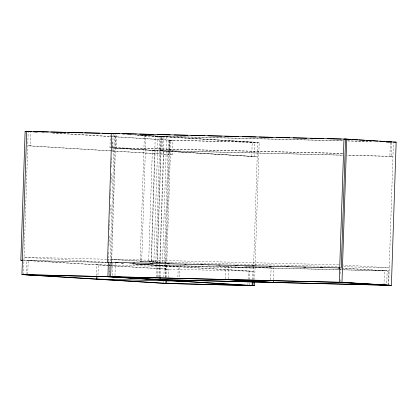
<?xml version="1.0" encoding="UTF-8"?>
<svg xmlns="http://www.w3.org/2000/svg" width="417" height="417" viewBox="0 0 417 417"><rect width="100%" height="100%" fill="white"/><g stroke="black" fill="none" stroke-linecap="round" stroke-linejoin="round"><path stroke-width="0.31" stroke-dasharray="2.08 1.56" d="M23.456 274.683L28.21 131.485M26.198 274.751L26.672 260.427L108.613 265.473M112.887 136.594L172.716 140.279L172.242 154.598L30.472 145.872L30.926 132.199M27.741 274.193L28.194 260.521L107.049 262.449M96.431 275.809L96.801 264.748L179.758 266.833L179.393 277.899M97.865 278.509L98.318 264.842M113.153 134.211L112.699 147.884L257.211 156.677L109.958 147.816L110.432 133.492M108.41 261.657L108.733 251.894M108.952 245.384L109.275 235.621M109.468 229.762L109.791 219.999M109.989 214.14L110.312 204.377M110.505 198.518L110.828 188.755M111.021 182.896L111.349 173.133M111.542 167.274L111.865 157.511M112.058 151.652L112.381 141.889M109.16 276.836L109.614 263.163M109.692 275.434L114.378 134.185M111.151 261.746L115.363 134.795M111.641 262.507L115.895 134.279M112.215 275.486L112.626 263.117M342.644 153.44L116.447 147.91L116.901 134.238M114.956 275.554L115.389 262.533M144.334 136.062L145.851 136.156L141.681 261.902L140.164 261.808L144.334 136.062L161.515 136.536L157.345 262.283L148.671 261.751L152.367 150.323L155.108 150.391L151.413 261.819L148.671 261.751M153.863 261.761L158.033 136.02L155.291 135.952L151.121 261.699L162.531 262.298L166.701 136.552L158.033 136.02M155.828 262.189L159.998 136.442M342.237 155.176L160.451 150.62L160.926 136.296L343.144 140.81M156.557 277.013L161.223 136.416L342.711 140.857M157.345 276.961L157.735 265.243L387.184 270.857L386.71 285.176M161.968 150.709L162.442 136.39M158.867 277.055L159.252 265.337L389.134 270.977L342.096 268.079M159.299 277.081L163.964 136.484L140.008 135.009M160.086 277.029L160.477 265.311L135.358 263.763M163.683 282.721L163.725 281.418M163.855 277.513L164.329 263.195M164.35 262.543L168.411 140.175L257.685 142.359L253.583 266.03M165.153 264.55L165.002 269.106L166.571 269.142L166.722 264.587M165.174 263.898L169.281 140.227L259.202 142.452L254.667 279.14M165.2 282.815L165.241 281.511M165.372 277.607L165.846 263.289M165.872 262.637L169.928 140.268M165.247 282.757L165.294 281.459M165.424 277.55L165.804 265.957L130.041 263.758M172.242 154.598L169.505 154.53L169.98 140.211M166.743 263.935L170.845 140.263L50.452 132.908M166.644 277.524L166.925 269.064M167.988 282.825L168.035 281.522M168.16 277.618L168.442 269.158L111.865 265.676M177.897 277.154L178.241 266.739M225.545 278.91L225.978 265.89M228.287 278.973L228.74 265.306M251.727 156.542L252.202 142.223L135.144 135.014M247.891 285.374L247.979 282.773M248.089 279.515L248.37 271.055M249.413 285.468L249.517 282.215M249.606 279.609L249.887 271.149L129.578 263.742M252.348 279.677L252.624 271.217M253.129 279.698L253.562 266.677M270.701 279.734L271.086 268.016L244.034 266.348M273.443 279.797L273.828 268.084L254.506 266.89M340.126 281.652L340.189 279.703M340.381 273.844L340.533 269.288M383.968 285.108L384.443 270.789L343.217 268.251M390.354 142.562L389.9 156.229L392.934 156.417L347.434 155.306M391.871 142.656L391.417 156.323L347.001 155.181M388.248 284.618L388.701 270.951M388.66 285.296L393.387 142.75M347.476 140.863L372.391 141.525M347.908 140.982L371.959 141.572M342.425 153.378L114.93 147.816L116.447 147.91M30.472 145.872L27.736 145.804L111.626 150.97M109.958 147.816L111.605 147.853M160.451 150.62L342.67 155.129M161.04 150.855L163.782 150.923L160.086 262.35L140.164 261.808M338.729 264.805L111.235 259.244L159.789 262.23L338.536 266.604M106.549 259.249L24.04 257.226L106.627 262.314M107.195 259.265L165.721 262.7M343.738 266.729L389.238 267.844L343.269 265.014M23.936 260.359L107.091 262.397M165.804 265.957L253.515 268.105L216.444 265.822M165.7 269.09L253.411 271.238L131.668 263.768M129.499 134.467L131.522 134.592M138.027 134.988L259.202 142.452M128.134 134.482L131.386 134.681M136.588 135.004L254.943 142.291L254.469 156.61L112.699 147.884M126.69 134.493L131.246 134.774M53.058 132.914L112.241 136.557M42.008 132.392L43.957 132.512M112.277 151.006L169.505 154.53M246.134 266.38L251.931 266.734M169.62 262.939L174.176 263.216M207.989 265.301L209.292 265.379M133.258 263.737L159.685 265.363M121.587 263.236L124.188 263.393M121.123 263.221L124.375 263.424M109.264 265.514L111.214 265.634M22.414 260.271L110.078 265.665M110.458 265.749L166.571 269.142"/><path stroke-width="0.63" d="M22.799 260.349L20.85 260.229L25.124 131.35L114.399 133.534M165.226 283.409L21.939 274.589L26.693 131.391M96.41 276.461L96.327 279.067L179.284 281.152M252.28 281.631L252.149 285.536L107.914 276.627L108.389 262.309L107.523 262.251L111.798 133.377L346.725 139.122L396.15 142.166L391.401 285.364L339.235 282.252L343.983 139.054L351.14 139.497M111.13 262.371L110.656 276.695L159.211 279.682M160.065 277.675L160.003 279.63L114.915 276.852M166.451 283.383L166.56 280.13M254.584 281.741L254.453 285.65L252.937 285.556L253.062 281.647M273.422 280.448L273.354 282.403L228.266 279.625M345.552 139.09L341.278 267.969L107.523 262.251M391.401 285.364L341.976 282.319L346.725 139.122M116.922 133.591L119.523 133.654M122.77 133.732L136.422 134.065M139.674 134.144L153.32 134.477M157.219 134.576L170.219 134.894M174.124 134.988L187.77 135.322M191.022 135.4L204.669 135.733M207.921 135.817L221.573 136.15M224.82 136.229L238.472 136.562M242.371 136.656L256.022 136.99M259.27 137.073L272.921 137.407M276.169 137.485L289.82 137.818M293.073 137.897L306.719 138.23M310.618 138.324L323.618 138.642M327.522 138.741L341.169 139.075M344.421 139.153L346.371 139.2M28.21 131.485L31.457 131.564M33.407 131.61L48.351 131.975M50.947 132.038L65.891 132.403M67.841 132.455L82.78 132.82M84.729 132.867L99.673 133.231M102.274 133.294L115.916 133.628M386.043 141.858L391.24 141.988M386.257 141.921L388.858 141.983M393.408 142.098L396.15 142.166M20.85 260.229L22.414 260.271M115.895 262.548L117.849 262.595M133.445 262.976L134.748 263.007M150.344 263.388L152.299 263.435M167.248 263.805L169.198 263.852M184.799 264.232L186.097 264.263M201.046 264.628L202.996 264.675M218.597 265.061L219.895 265.092M235.496 265.473L236.793 265.504M252.394 265.884L254.344 265.931M269.293 266.296L271.243 266.348M286.844 266.729L288.147 266.76M303.743 267.141L305.692 267.188M320.647 267.552L322.596 267.605M338.192 267.985L339.495 268.016M107.914 276.627L341.976 282.319M21.939 274.589L109.65 276.732M112.173 276.789L341.617 282.398M23.456 274.683L111.167 276.825M157.261 279.562L386.71 285.176M156.469 279.614L388.227 285.27M252.937 285.556L163.662 283.372L254.453 285.65M352.438 139.575L357.64 139.893M358.943 139.976L364.797 140.336M366.095 140.414L371.297 140.738M372.6 140.816L377.802 141.134M379.751 141.259L384.954 141.577M386.257 141.655L391.891 142.004M115.405 133.497L117.995 133.654M122.525 133.935L124.469 134.055M111.798 133.377L116.546 133.669M113.174 133.56L114.477 133.643M110.432 133.492L113.033 133.654M33.553 131.709L38.103 131.991M25.124 131.35L29.508 131.564M33.412 131.803L36.43 131.991M235.183 265.702L237.117 265.822M116.03 262.574L117.964 262.694M338.88 282.33L383.968 285.108M225.524 279.562L270.612 282.335M107.643 276.742L249.413 285.468M26.198 274.751L167.968 283.477"/></g></svg>
